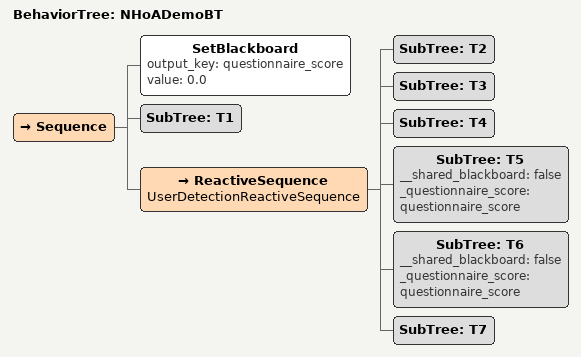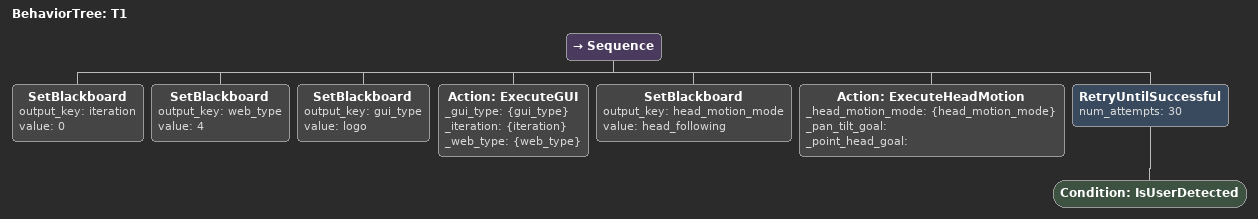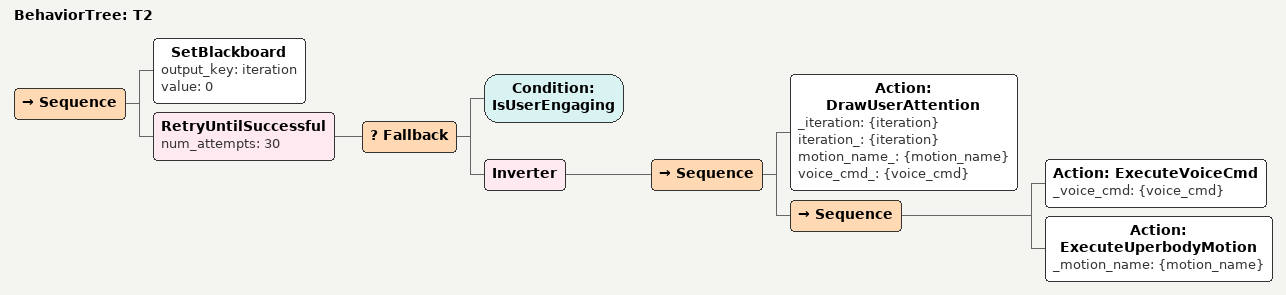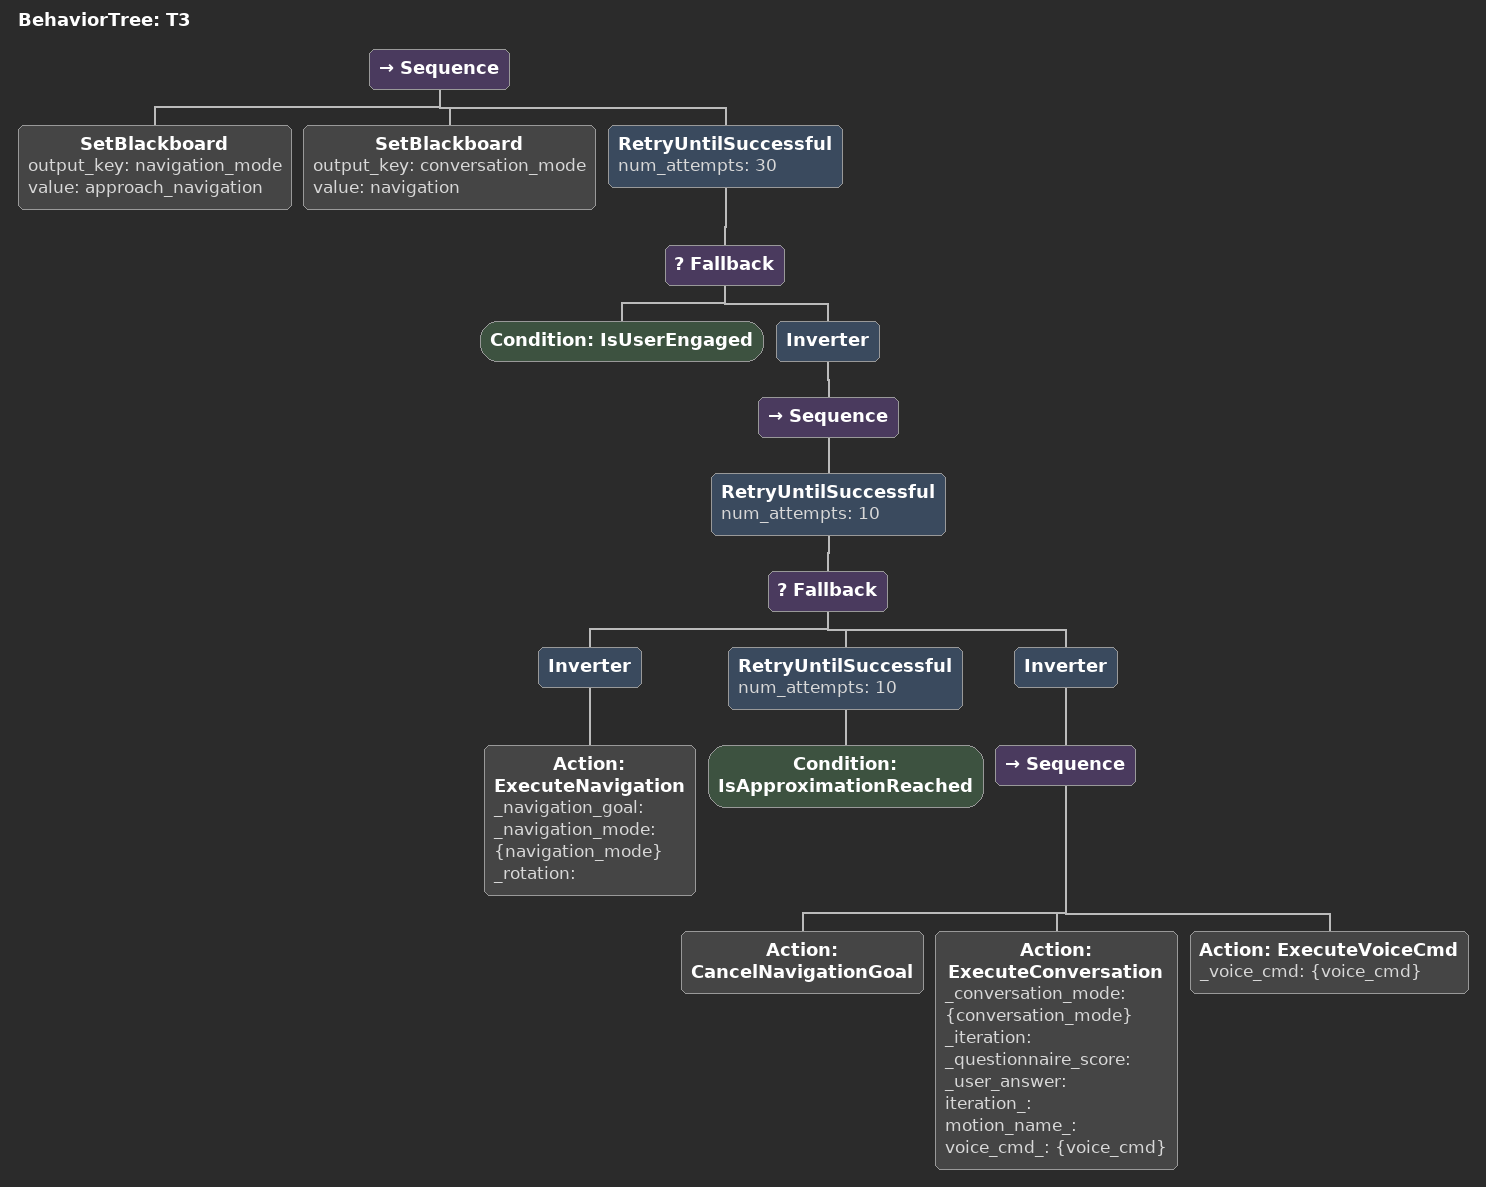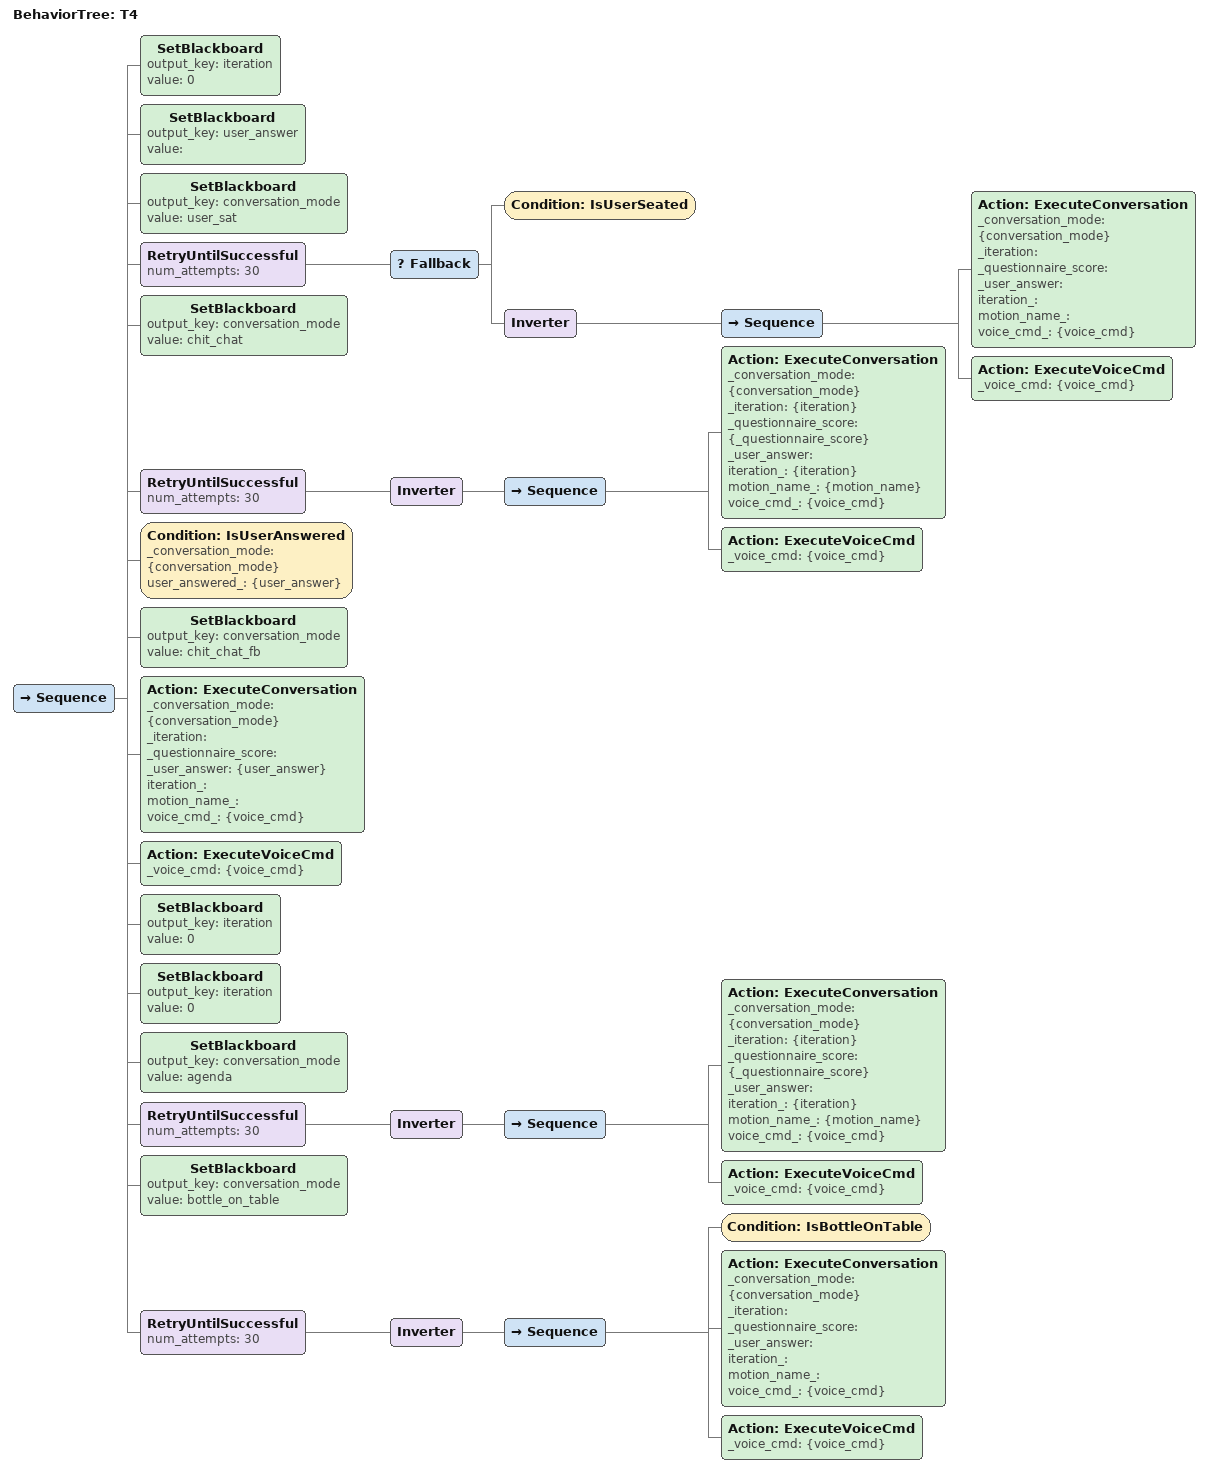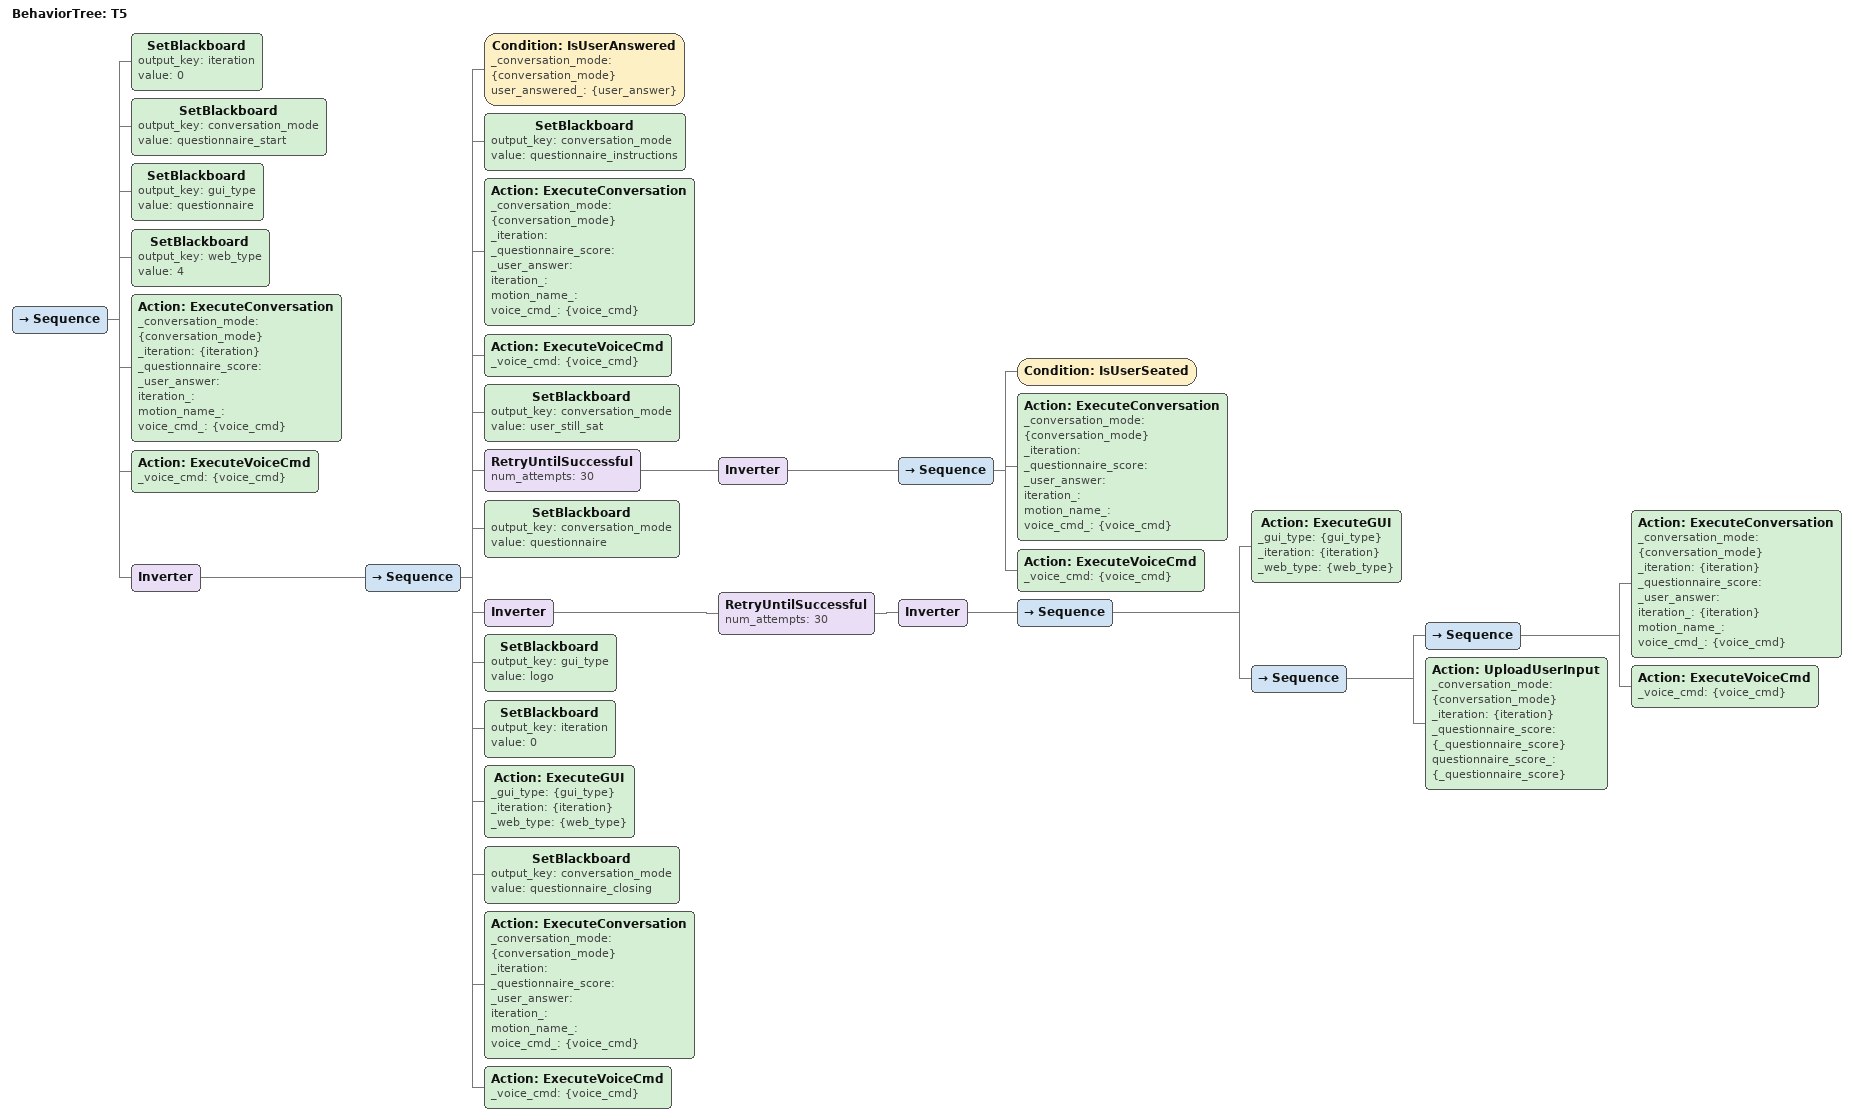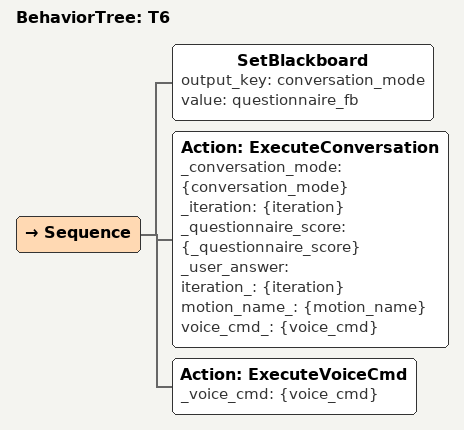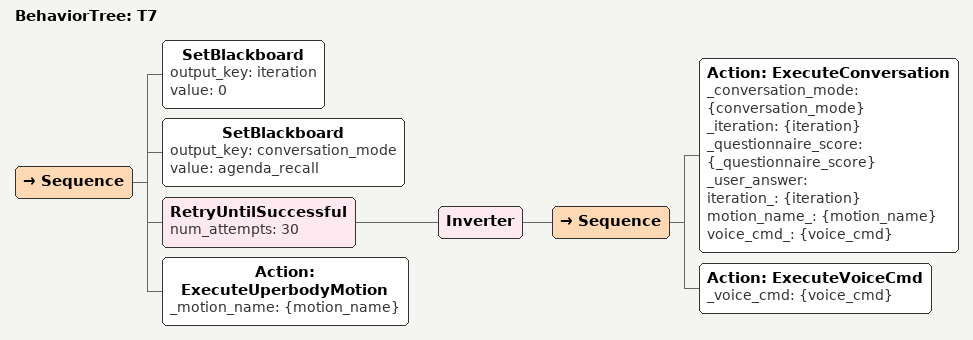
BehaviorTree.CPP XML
<?xml version="1.0"?>
<root main_tree_to_execute="NHoADemoBT">
    <BehaviorTree ID="NHoADemoBT">
        <Sequence>
            <SetBlackboard output_key="questionnaire_score"     value="0.0"/>
            <SubTree ID="T1"/>
            <ReactiveSequence name="UserDetectionReactiveSequence">
                <SubTree ID="T2"/>
                <SubTree ID="T3"/>
                <SubTree ID="T4"/>
                <SubTree ID="T5" __shared_blackboard="false" _questionnaire_score="questionnaire_score" />
                <SubTree ID="T6" __shared_blackboard="false" _questionnaire_score="questionnaire_score" />
                <SubTree ID="T7"/>
            </ReactiveSequence>
        </Sequence>
    </BehaviorTree>
    <BehaviorTree ID="T1">
        <Sequence>
            <SetBlackboard output_key="iteration"                value="0"/>
            <SetBlackboard output_key="web_type"                value="4"/>
            <SetBlackboard output_key="gui_type"                value="logo"/>
            <Action ID="ExecuteGUI" _gui_type="{gui_type}" _iteration="{iteration}" _web_type="{web_type}"/>
            <SetBlackboard output_key="head_motion_mode"     value="head_following"/>
            <Action ID="ExecuteHeadMotion" _head_motion_mode="{head_motion_mode}" _pan_tilt_goal="" _point_head_goal="" />
            <RetryUntilSuccessful num_attempts="30">
                <Condition ID="IsUserDetected"/>
            </RetryUntilSuccessful>
        </Sequence>
    </BehaviorTree>
    <BehaviorTree ID="T2">
        <Sequence>
            <SetBlackboard output_key="iteration" value="0"/>
            <RetryUntilSuccessful num_attempts="30">
                <Fallback>
                    <Condition ID="IsUserEngaging"/>
                    <Inverter>
                        <Sequence>
                            <Action ID="DrawUserAttention" _iteration="{iteration}" iteration_="{iteration}" motion_name_="{motion_name}" voice_cmd_="{voice_cmd}"/>
                            <Sequence>
                                <Action ID="ExecuteVoiceCmd" _voice_cmd="{voice_cmd}"/>
                                <Action ID="ExecuteUperbodyMotion" _motion_name="{motion_name}"/>
                            </Sequence>
                        </Sequence>
                    </Inverter>
                </Fallback>
            </RetryUntilSuccessful>
        </Sequence>
    </BehaviorTree>
    <BehaviorTree ID="T3">
        <Sequence>
            <SetBlackboard output_key="navigation_mode"     value="approach_navigation"/>
            <SetBlackboard output_key="conversation_mode"   value="navigation"/>
            <!-- APPROACHING -->
            <RetryUntilSuccessful num_attempts="30">
                <Fallback>
                    <Condition ID="IsUserEngaged"/>
                    <Inverter>
                        <Sequence>
                            <RetryUntilSuccessful num_attempts="10">
                                <Fallback>
                                    <Inverter>
                                        <Action ID="ExecuteNavigation" _navigation_goal="" _navigation_mode="{navigation_mode}" _rotation="" />
                                    </Inverter>
                                    <RetryUntilSuccessful num_attempts="10">
                                        <Condition ID="IsApproximationReached"/>
                                    </RetryUntilSuccessful>
                                    <Inverter>
                                        <Sequence>
                                            <Action ID="CancelNavigationGoal" />
                                            <Action ID="ExecuteConversation" _conversation_mode="{conversation_mode}" _iteration="" _questionnaire_score="" _user_answer="" iteration_=""   motion_name_="" voice_cmd_="{voice_cmd}"/>
                                            <Action ID="ExecuteVoiceCmd" _voice_cmd="{voice_cmd}"/>
                                        </Sequence>
                                    </Inverter>
                                </Fallback>
                            </RetryUntilSuccessful>
                        </Sequence>
                    </Inverter>
                </Fallback>
            </RetryUntilSuccessful>
        </Sequence>
    </BehaviorTree>
    <BehaviorTree ID="T4">
        <Sequence>
            <SetBlackboard output_key="iteration"           value="0"/>
            <SetBlackboard output_key="user_answer"       value=""/>
            <!-- IS USER SAT -->
            <SetBlackboard output_key="conversation_mode"     value="user_sat"/>
            <RetryUntilSuccessful num_attempts="30">
                <Fallback>
                    <Condition ID="IsUserSeated"/>
                    <Inverter>
                        <Sequence>
                            <Action ID="ExecuteConversation" _conversation_mode="{conversation_mode}" _iteration="" _questionnaire_score="" _user_answer="" iteration_=""   motion_name_="" voice_cmd_="{voice_cmd}"/>
                            <Action ID="ExecuteVoiceCmd" _voice_cmd="{voice_cmd}"/>
                        </Sequence>
                    </Inverter>
                </Fallback>
            </RetryUntilSuccessful>
            <!-- CHIT CHAT -->
            <SetBlackboard output_key="conversation_mode"   value="chit_chat"/>
            <RetryUntilSuccessful num_attempts="30">
                <Inverter>
                    <Sequence>
                        <Action ID="ExecuteConversation" _conversation_mode="{conversation_mode}" _iteration="{iteration}" _questionnaire_score="{_questionnaire_score}" _user_answer="" iteration_="{iteration}"   motion_name_="{motion_name}" voice_cmd_="{voice_cmd}"/>
                        <Action ID="ExecuteVoiceCmd" _voice_cmd="{voice_cmd}"/>
                    </Sequence>
                </Inverter>
            </RetryUntilSuccessful>
            <!-- CHIT CHAT Q/A -->
            <Condition ID="IsUserAnswered" _conversation_mode="{conversation_mode}" user_answered_="{user_answer}"/>
            <SetBlackboard output_key="conversation_mode"   value="chit_chat_fb"/>
            <Action ID="ExecuteConversation" _conversation_mode="{conversation_mode}" _iteration="" _questionnaire_score="" _user_answer="{user_answer}" iteration_=""   motion_name_="" voice_cmd_="{voice_cmd}"/>
            <Action ID="ExecuteVoiceCmd"                        _voice_cmd="{voice_cmd}"/>            <SetBlackboard output_key="iteration" value="0"/>
            <!-- AGENDA -->
            <SetBlackboard output_key="iteration"           value="0"/>
            <SetBlackboard output_key="conversation_mode" value="agenda"/>
            <RetryUntilSuccessful num_attempts="30">
                <Inverter>
                    <Sequence>
                        <Action ID="ExecuteConversation" _conversation_mode="{conversation_mode}" _iteration="{iteration}" _questionnaire_score="{_questionnaire_score}" _user_answer="" iteration_="{iteration}"   motion_name_="{motion_name}" voice_cmd_="{voice_cmd}"/>
                        <Action ID="ExecuteVoiceCmd" _voice_cmd="{voice_cmd}"/>
                    </Sequence>
                </Inverter>
            </RetryUntilSuccessful>
            <!-- IS BOTTLE TABLE -->
            <SetBlackboard output_key="conversation_mode"     value="bottle_on_table"/>
            <RetryUntilSuccessful num_attempts="30">
                <Inverter>
                    <Sequence>
                        <Condition ID="IsBottleOnTable"/>
                        <Action ID="ExecuteConversation" _conversation_mode="{conversation_mode}" _iteration="" _questionnaire_score="" _user_answer="" iteration_=""   motion_name_="" voice_cmd_="{voice_cmd}"/>
                        <Action ID="ExecuteVoiceCmd" _voice_cmd="{voice_cmd}"/>
                    </Sequence>
                </Inverter>
            </RetryUntilSuccessful>
        </Sequence>
    </BehaviorTree>
    <BehaviorTree ID="T5">
        <Sequence>
            <!-- START QUESTIONNAIRE -->
            <SetBlackboard output_key="iteration"           value="0"/>
            <SetBlackboard output_key="conversation_mode"   value="questionnaire_start" />
            <SetBlackboard output_key="gui_type"            value="questionnaire" />
            <SetBlackboard output_key="web_type"            value="4" />
            <Action ID="ExecuteConversation" _conversation_mode="{conversation_mode}" _iteration="{iteration}" _questionnaire_score="" _user_answer="" iteration_="" motion_name_="" voice_cmd_="{voice_cmd}"/>
            <Action ID="ExecuteVoiceCmd" _voice_cmd="{voice_cmd}"/>
            <!-- QUESTIONNAIRE -->
            <Inverter>
                <Sequence>
                    <!-- QUESTIONNAIRE INSTRUCTIONS -->
                    <Condition ID="IsUserAnswered" _conversation_mode="{conversation_mode}" user_answered_="{user_answer}"/>
                    <SetBlackboard output_key="conversation_mode"   value="questionnaire_instructions" />
                    <Action ID="ExecuteConversation" _conversation_mode="{conversation_mode}" _iteration="" _questionnaire_score="" _user_answer="" iteration_=""   motion_name_="" voice_cmd_="{voice_cmd}"/>
                    <Action ID="ExecuteVoiceCmd" _voice_cmd="{voice_cmd}"/>
                    <!-- USER STILL SAT -->
                    <SetBlackboard output_key="conversation_mode"     value="user_still_sat"/>
                    <RetryUntilSuccessful num_attempts="30">
                        <Inverter>
                            <Sequence>
                                <Condition ID="IsUserSeated"/>

                                <Action ID="ExecuteConversation" _conversation_mode="{conversation_mode}" _iteration="" _questionnaire_score="" _user_answer="" iteration_=""   motion_name_="" voice_cmd_="{voice_cmd}"/>
                                <Action ID="ExecuteVoiceCmd" _voice_cmd="{voice_cmd}"/>
                            </Sequence>
                        </Inverter>
                    </RetryUntilSuccessful>
                    <!-- QUESTIONNAIRE -->
                    <SetBlackboard output_key="conversation_mode" value="questionnaire"/>
                    <Inverter>
                        <RetryUntilSuccessful num_attempts="30">
                            <Inverter>
                                <Sequence>
                                    <Action ID="ExecuteGUI" _gui_type="{gui_type}" _iteration="{iteration}" _web_type="{web_type}"/>
                                    <Sequence>
                                        <Sequence>
                                            <Action ID="ExecuteConversation" _conversation_mode="{conversation_mode}" _iteration="{iteration}" _questionnaire_score="" _user_answer="" iteration_="{iteration}"   motion_name_="" voice_cmd_="{voice_cmd}"/>
                                            <Action ID="ExecuteVoiceCmd" _voice_cmd="{voice_cmd}"/>
                                        </Sequence>
                                        <Action ID="UploadUserInput" _conversation_mode="{conversation_mode}" _iteration="{iteration}" _questionnaire_score="{_questionnaire_score}" questionnaire_score_="{_questionnaire_score}"/>
                                    </Sequence>
                                </Sequence>
                            </Inverter>
                        </RetryUntilSuccessful>
                    </Inverter>
                    <!-- SET GUI LOGO -->
                    <SetBlackboard output_key="gui_type"                value="logo"/>
                    <SetBlackboard output_key="iteration"               value="0"/>
                    <Action ID="ExecuteGUI" _gui_type="{gui_type}" _iteration="{iteration}" _web_type="{web_type}"/>
                    <!-- QUESTIONNAIRE CLOSING -->
                    <SetBlackboard output_key="conversation_mode"   value="questionnaire_closing" />
                    <Action ID="ExecuteConversation" _conversation_mode="{conversation_mode}" _iteration="" _questionnaire_score="" _user_answer="" iteration_=""   motion_name_="" voice_cmd_="{voice_cmd}"/>
                    <Action ID="ExecuteVoiceCmd" _voice_cmd="{voice_cmd}"/>
                </Sequence>
            </Inverter>
        </Sequence>
    </BehaviorTree>
    <BehaviorTree ID="T6">
        <Sequence>
            <SetBlackboard output_key="conversation_mode" value="questionnaire_fb"/>
            <Action ID="ExecuteConversation" _conversation_mode="{conversation_mode}" _iteration="{iteration}" _questionnaire_score="{_questionnaire_score}" _user_answer="" iteration_="{iteration}"   motion_name_="{motion_name}" voice_cmd_="{voice_cmd}"/>
            <Action ID="ExecuteVoiceCmd" _voice_cmd="{voice_cmd}"/>
        </Sequence>
    </BehaviorTree>
    <BehaviorTree ID="T7">
        <Sequence>
            <SetBlackboard output_key="iteration" value="0"/>
            <SetBlackboard output_key="conversation_mode" value="agenda_recall"/>
            <RetryUntilSuccessful num_attempts="30">
                <Inverter>
                    <Sequence>
                        <Action ID="ExecuteConversation" _conversation_mode="{conversation_mode}" _iteration="{iteration}" _questionnaire_score="{_questionnaire_score}" _user_answer="" iteration_="{iteration}"   motion_name_="{motion_name}" voice_cmd_="{voice_cmd}"/>
                        <Action ID="ExecuteVoiceCmd" _voice_cmd="{voice_cmd}"/>
                    </Sequence>
                </Inverter>
            </RetryUntilSuccessful>
            <Action ID="ExecuteUperbodyMotion" _motion_name="{motion_name}"/>
        </Sequence>
    </BehaviorTree>
</root>
